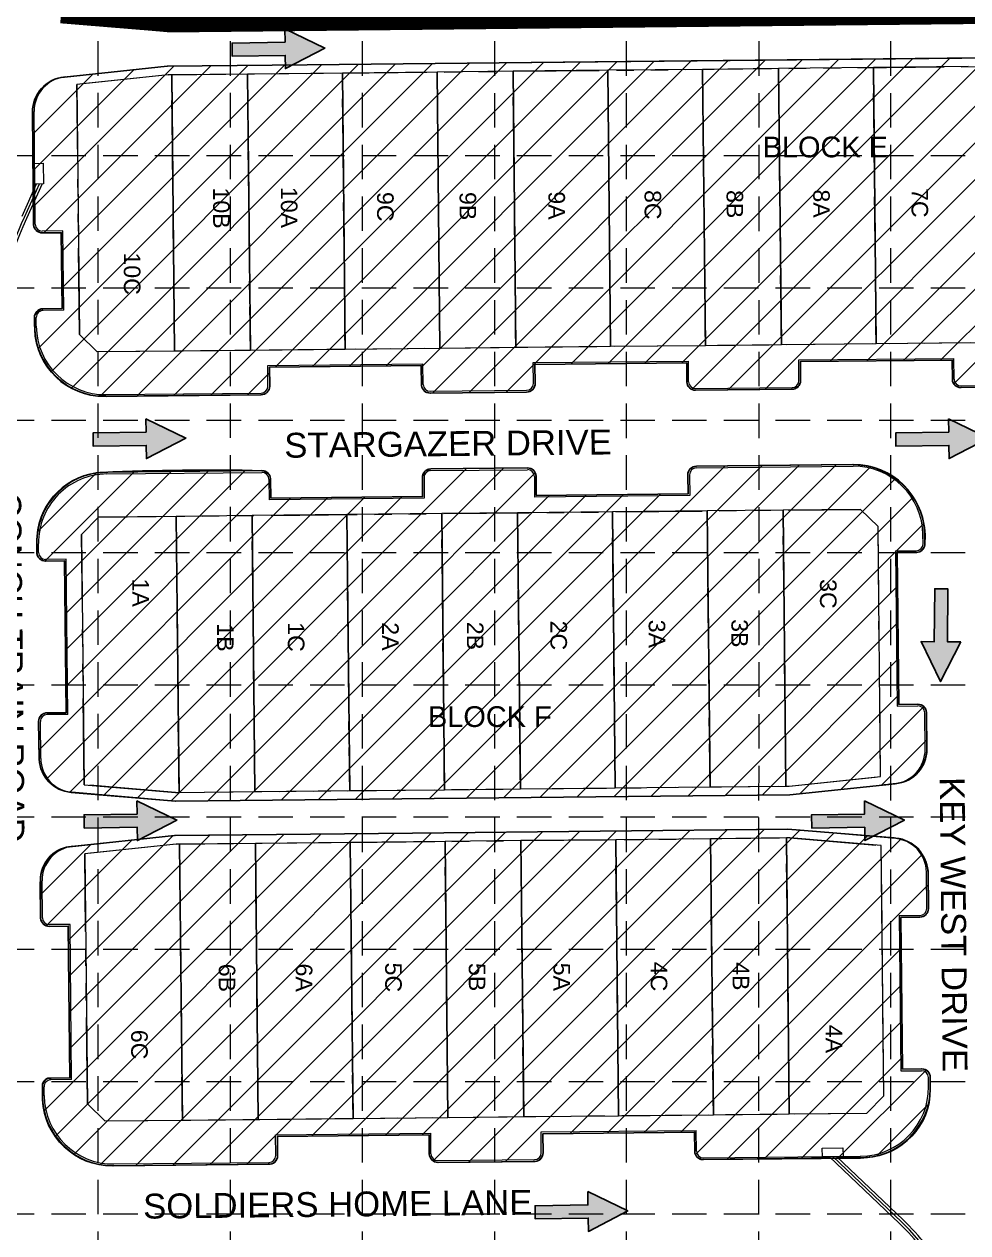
# Model space of a CAD drawing. Extents: x 2509062 to 2510599, y 7103311 to 7105769.
# Drawn here: x 2509349.3 to 2509622.9, y 7104534.4 to 7104884.7 of the extents above; entities that cross this region are included whole.
import ezdxf
from ezdxf.enums import TextEntityAlignment as Align

# ---------------------------------------------------------------- set-up
doc = ezdxf.new("R2010")
doc.units = 0
doc.header["$LTSCALE"] = 40
doc.header["$MEASUREMENT"] = 0
for name, pattern in [('DASHED', [0.75, 0.5, -0.25]), ('HIDDEN', [0.375, 0.25, -0.125]), ('HIDDEN2', [0.1875, 0.125, -0.0625]), ('PHANTOM2', [1.25, 0.625, -0.125, 0.125, -0.125, 0.125, -0.125])]:
    doc.linetypes.add(name, pattern=pattern)
for name, color, linetype in [('1 EROSION BLANKET', 84, 'Continuous'), ('1 SODDED LOT', 2, 'Continuous'), ('GRID', 254, 'DASHED'), ('STORM', 5, 'Continuous'), ('XHO461C_PT$0$V-PROP-CORN-N', 2, 'Continuous'), ('XHO461C_PV$0$C-ROAD-BACK-EX', 12, 'Continuous'), ('XHO461C_PV$0$C-ROAD-FACE-EX', 12, 'Continuous'), ('XHO461PT$0$C-ROAD-IDEN-N-P1', 1, 'Continuous'), ('XHO461PT$0$V-AREA-PLIN', 31, 'Continuous'), ('XHO461PT$0$V-PROP-SUBD-IDEN-BLOK-N-P1', 7, 'Continuous'), ('XHO461PT$0$V-PROP-SUBD-IDEN-N-P1', 7, 'Continuous'), ('XHO461PT$0$V-PROP-SUBD-N-P1', 14, 'HIDDEN2'), ('XHO461PT$0$V-RWAY-LINE-N-P1', 6, 'PHANTOM2')]:
    doc.layers.add(name, color=color, linetype=linetype)
doc.styles.get("Standard").update_dxf_attribs({"font": 'ARIAL.TTF'})

msp = doc.modelspace()

# ---------------------------------------------------------------- linework, layer by layer
for points in [[(2509424.87, 7104883.37), (2509424.93, 7104879.53), (2509409.57, 7104879.28), (2509409.63, 7104875.44), (2509424.99, 7104875.69), (2509425.05, 7104871.85), (2509436.48, 7104877.79), (2509424.87, 7104883.37)], [(2509384.56, 7104770.34), (2509384.62, 7104766.5), (2509369.26, 7104766.26), (2509369.32, 7104762.42), (2509384.68, 7104762.66), (2509384.74, 7104758.82), (2509396.16, 7104764.77), (2509384.56, 7104770.34)], [(2509617.34, 7104770.34), (2509617.41, 7104766.5), (2509602.05, 7104766.26), (2509602.11, 7104762.42), (2509617.47, 7104762.66), (2509617.53, 7104758.82), (2509628.95, 7104764.77), (2509617.34, 7104770.34)], [(2509620.9, 7104705.68), (2509617.06, 7104705.71), (2509617.19, 7104721.07), (2509613.35, 7104721.1), (2509613.22, 7104705.74), (2509609.38, 7104705.77), (2509615.05, 7104694.2), (2509620.9, 7104705.68)], [(2509381.94, 7104659.66), (2509382, 7104655.82), (2509366.64, 7104655.58), (2509366.7, 7104651.74), (2509382.06, 7104651.98), (2509382.12, 7104648.14), (2509393.55, 7104654.08), (2509381.94, 7104659.66)], [(2509592.93, 7104659.66), (2509592.99, 7104655.82), (2509577.63, 7104655.58), (2509577.7, 7104651.74), (2509593.05, 7104651.98), (2509593.11, 7104648.14), (2509604.54, 7104654.08), (2509592.93, 7104659.66)], [(2509512.72, 7104546.36), (2509512.78, 7104542.52), (2509497.42, 7104542.28), (2509497.48, 7104538.44), (2509512.84, 7104538.68), (2509512.9, 7104534.84), (2509524.33, 7104540.78), (2509512.72, 7104546.36)]]:
    msp.add_lwpolyline(points, close=True)
at = {"color": 254}
for points in [[(2509425.05, 7104871.85), (2509424.87, 7104883.37), (2509436.48, 7104877.79), (2509424.87, 7104883.37)], [(2509409.57, 7104879.28), (2509409.63, 7104875.44), (2509424.93, 7104879.53), (2509424.99, 7104875.69)], [(2509384.74, 7104758.82), (2509384.56, 7104770.34), (2509396.16, 7104764.77), (2509384.56, 7104770.34)], [(2509617.53, 7104758.82), (2509617.34, 7104770.34), (2509628.95, 7104764.77), (2509617.34, 7104770.34)], [(2509369.26, 7104766.26), (2509369.32, 7104762.42), (2509384.62, 7104766.5), (2509384.68, 7104762.66)], [(2509602.05, 7104766.26), (2509602.11, 7104762.42), (2509617.41, 7104766.5), (2509617.47, 7104762.66)], [(2509617.19, 7104721.07), (2509613.35, 7104721.1), (2509617.06, 7104705.71), (2509613.22, 7104705.74)], [(2509609.38, 7104705.77), (2509620.9, 7104705.68), (2509615.05, 7104694.2), (2509620.9, 7104705.68)], [(2509382.12, 7104648.14), (2509381.94, 7104659.66), (2509393.55, 7104654.08), (2509381.94, 7104659.66)], [(2509593.11, 7104648.14), (2509592.93, 7104659.66), (2509604.54, 7104654.08), (2509592.93, 7104659.66)], [(2509366.64, 7104655.58), (2509366.7, 7104651.74), (2509382, 7104655.82), (2509382.06, 7104651.98)], [(2509577.63, 7104655.58), (2509577.7, 7104651.74), (2509592.99, 7104655.82), (2509593.05, 7104651.98)], [(2509512.9, 7104534.84), (2509512.72, 7104546.36), (2509524.33, 7104540.78), (2509512.72, 7104546.36)], [(2509497.42, 7104542.28), (2509497.48, 7104538.44), (2509512.78, 7104542.52), (2509512.84, 7104538.68)]]:
    msp.add_solid(points, dxfattribs=at)
at = {"layer": '1 EROSION BLANKET', "linetype": 'Continuous', "const_width": 5}
msp.add_lwpolyline([(2509721.36, 7104888.42), (2509391.2, 7104884.92), (2509359.93, 7104887.49)], dxfattribs=at)
at = {"layer": '1 SODDED LOT', "linetype": 'Continuous'}
for p, q in [((2509467.65, 7104777.84), (2509564.15, 7104874.34)), ((2509478.37, 7104777.95), (2509574.87, 7104874.45)), ((2509489.08, 7104778.06), (2509585.58, 7104874.56)), ((2509507.88, 7104786.26), (2509596.3, 7104874.67)), ((2509518.6, 7104786.37), (2509607.02, 7104874.79)), ((2509529.31, 7104786.48), (2509617.73, 7104874.9)), ((2509540.03, 7104786.59), (2509628.45, 7104875.01)), ((2509542.9, 7104778.85), (2509639.17, 7104875.12)), ((2509553.39, 7104778.73), (2509649.88, 7104875.23)), ((2509564.1, 7104778.83), (2509660.6, 7104875.34)), ((2509582.9, 7104787.02), (2509671.32, 7104875.45)), ((2509593.61, 7104787.13), (2509682.04, 7104875.56)), ((2509604.33, 7104787.24), (2509692.75, 7104875.67)), ((2509615.04, 7104787.35), (2509703.47, 7104875.78)), ((2509618.84, 7104780.54), (2509714.18, 7104875.88)), ((2509351.84, 7104842.35), (2509381.04, 7104871.55)), ((2509351.95, 7104831.85), (2509392.69, 7104872.59)), ((2509353.31, 7104790.78), (2509435.55, 7104873.02)), ((2509354.97, 7104824.26), (2509403.41, 7104872.7)), ((2509357.1, 7104783.97), (2509446.26, 7104873.13)), ((2509360.07, 7104818.76), (2509414.12, 7104872.81)), ((2509360.18, 7104808.26), (2509424.83, 7104872.91)), ((2509362.98, 7104779.24), (2509456.98, 7104873.24)), ((2509371.26, 7104776.91), (2509467.7, 7104873.35)), ((2509381.93, 7104776.97), (2509478.41, 7104873.46)), ((2509392.64, 7104777.08), (2509489.13, 7104873.57)), ((2509403.36, 7104777.19), (2509499.85, 7104873.68)), ((2509422.15, 7104785.38), (2509510.57, 7104873.79)), ((2509432.87, 7104785.49), (2509521.28, 7104873.9)), ((2509443.58, 7104785.6), (2509532, 7104874.01)), ((2509454.3, 7104785.71), (2509542.72, 7104874.12)), ((2509464.42, 7104785.22), (2509553.43, 7104874.23)), ((2509351.74, 7104852.85), (2509369.18, 7104870.29)), ((2509353.85, 7104865.57), (2509355.57, 7104867.29)), ((2509352.34, 7104800.42), (2509354.09, 7104802.17)), ((2509414.07, 7104777.3), (2509420.43, 7104783.66)), ((2509355.3, 7104729.14), (2509381.34, 7104755.18)), ((2509361.04, 7104724.26), (2509392.19, 7104755.42)), ((2509361.15, 7104713.77), (2509402.88, 7104755.5)), ((2509361.25, 7104703.27), (2509413.4, 7104755.42)), ((2509382.12, 7104660.49), (2509477.57, 7104755.94)), ((2509391.91, 7104659.68), (2509488.29, 7104756.05)), ((2509456.09, 7104660.22), (2509552.59, 7104756.71)), ((2509464.79, 7104753.77), (2509466.81, 7104755.79)), ((2509466.81, 7104660.33), (2509563.3, 7104756.82)), ((2509477.52, 7104660.44), (2509574.02, 7104756.93)), ((2509488.24, 7104660.55), (2509584.73, 7104757.04)), ((2509498.96, 7104660.66), (2509594.75, 7104756.45)), ((2509353.16, 7104737.6), (2509370.24, 7104754.68)), ((2509361.36, 7104692.77), (2509420.75, 7104752.16)), ((2509402.51, 7104659.67), (2509497.51, 7104754.67)), ((2509509.67, 7104660.77), (2509601.96, 7104753.06)), ((2509413.23, 7104659.78), (2509501.64, 7104748.19)), ((2509423.94, 7104659.89), (2509512.35, 7104748.3)), ((2509434.66, 7104660), (2509523.07, 7104748.41)), ((2509445.37, 7104660.11), (2509533.78, 7104748.52)), ((2509353.58, 7104674.38), (2509426.62, 7104747.42)), ((2509355.75, 7104665.95), (2509437.34, 7104747.53)), ((2509362.54, 7104662.13), (2509448.05, 7104747.64)), ((2509372.33, 7104661.31), (2509458.77, 7104747.75)), ((2509520.39, 7104660.88), (2509607.13, 7104747.61)), ((2509531.11, 7104660.99), (2509610.16, 7104740.05)), ((2509541.82, 7104661.1), (2509602.58, 7104721.85)), ((2509552.54, 7104661.21), (2509602.68, 7104711.35)), ((2509563.26, 7104661.32), (2509602.79, 7104700.85)), ((2509574.25, 7104661.71), (2509602.9, 7104690.35)), ((2509586.09, 7104662.94), (2509610.14, 7104686.99)), ((2509597.93, 7104664.17), (2509611.02, 7104677.27)), ((2509358.26, 7104562.38), (2509445.98, 7104650.11)), ((2509363.65, 7104557.17), (2509456.7, 7104650.23)), ((2509371.26, 7104554.18), (2509467.42, 7104650.34)), ((2509381.65, 7104553.96), (2509478.14, 7104650.45)), ((2509392.37, 7104554.07), (2509488.85, 7104650.56)), ((2509403.08, 7104554.18), (2509499.57, 7104650.67)), ((2509413.79, 7104554.28), (2509510.29, 7104650.78)), ((2509432.59, 7104562.47), (2509521, 7104650.88)), ((2509443.31, 7104562.58), (2509531.72, 7104650.99)), ((2509454.02, 7104562.69), (2509542.44, 7104651.1)), ((2509464.74, 7104562.8), (2509553.15, 7104651.21)), ((2509467.85, 7104555.3), (2509563.87, 7104651.32)), ((2509478.09, 7104554.94), (2509574.25, 7104651.1)), ((2509488.81, 7104555.05), (2509584.06, 7104650.3)), ((2509354, 7104632.37), (2509368.61, 7104646.98)), ((2509355.03, 7104569.76), (2509435.27, 7104650)), ((2509355.68, 7104623.44), (2509380.47, 7104648.24)), ((2509362.11, 7104619.27), (2509392.34, 7104649.5)), ((2509362.22, 7104608.77), (2509403.11, 7104649.66)), ((2509362.33, 7104598.28), (2509413.83, 7104649.78)), ((2509362.44, 7104587.78), (2509424.55, 7104649.89)), ((2509507.6, 7104563.24), (2509593.86, 7104649.5)), ((2509518.32, 7104563.35), (2509603.5, 7104648.53)), ((2509529.04, 7104563.46), (2509609.67, 7104644.09)), ((2509539.75, 7104563.57), (2509611.45, 7104635.27)), ((2509543.92, 7104557.13), (2509603.65, 7104616.86)), ((2509553.14, 7104555.74), (2509603.76, 7104606.36)), ((2509563.87, 7104555.87), (2509603.87, 7104595.86)), ((2509574.61, 7104556), (2509603.97, 7104585.36)), ((2509585.34, 7104556.13), (2509610.84, 7104581.62)), ((2509596.47, 7104556.64), (2509611.59, 7104571.77))]:
    msp.add_line(p, q, dxfattribs=at)
msp.add_lwpolyline([(2509648.59, 7104779.7), (2509620.87, 7104779.43, -0.410889), (2509618.47, 7104781.75), (2509618.4, 7104787.39), (2509574.41, 7104786.94), (2509574.46, 7104781.52, -0.43067), (2509571.76, 7104778.91), (2509543.92, 7104778.63, -0.420174), (2509541.47, 7104781.09), (2509541.41, 7104786.6), (2509497.41, 7104786.15), (2509497.47, 7104780.66, -0.416954), (2509494.96, 7104778.12), (2509467.14, 7104777.84, -0.410167), (2509464.49, 7104780.03), (2509464.41, 7104785.81), (2509420.42, 7104785.36), (2509420.47, 7104779.85, -0.424361), (2509417.92, 7104777.34), (2509372.62, 7104776.88, -0.408213), (2509352.34, 7104796.35), (2509352.26, 7104799.75, -0.415821), (2509354.67, 7104802.25), (2509360.24, 7104802.31), (2509360.01, 7104824.31), (2509354.54, 7104824.25, -0.39138), (2509352, 7104826.55), (2509351.67, 7104859.17, -0.392817), (2509361.01, 7104869.43), (2509390.75, 7104872.57), (2509431.3, 7104872.98), (2509700.46, 7104875.75)], format="xyb", dxfattribs=at)
for points in [[(2509420.8, 7104747.36), (2509464.8, 7104747.81), (2509464.75, 7104753.29, -0.404873), (2509467.16, 7104755.83), (2509495.22, 7104756.13, -0.401769), (2509497.73, 7104753.77), (2509497.8, 7104748.15), (2509541.8, 7104748.6), (2509541.74, 7104754.1, -0.415825), (2509544.23, 7104756.63), (2509589.42, 7104757.09, -0.339754), (2509609.76, 7104741.79, -0.093859), (2509610.43, 7104733.8, -0.371928), (2509608.15, 7104731.66), (2509608.17, 7104731.65), (2509602.48, 7104731.59), (2509602.93, 7104687.59), (2509608.43, 7104687.64, -0.410161), (2509610.94, 7104685.22), (2509610.94, 7104685.22), (2509611.05, 7104674.57, -0.384469), (2509602.29, 7104664.66, -0.001075), (2509598.16, 7104664.2), (2509571.32, 7104661.4), (2509393.14, 7104659.57), (2509362.89, 7104662.09, -0.375757), (2509353.61, 7104671.69), (2509353.46, 7104682.65, -0.432789), (2509356.04, 7104685.13), (2509361.44, 7104685.19), (2509360.99, 7104729.18), (2509355.51, 7104729.13, -0.381772), (2509352.98, 7104731.35), (2509352.95, 7104733.55), (2509352.95, 7104734.85), (2509352.95, 7104735.24), (2509353.03, 7104736.3, -0.381958), (2509372.06, 7104754.84, -0.015985), (2509418.26, 7104755.33, -0.382608), (2509420.74, 7104753.01)], [(2509461.87, 7104650.28), (2509570.71, 7104651.39), (2509601.57, 7104648.87, -0.36105), (2509611.41, 7104639.24), (2509611.53, 7104628.44, -0.41826), (2509609.03, 7104625.92), (2509609.05, 7104625.92), (2509603.56, 7104625.87), (2509604.01, 7104581.87), (2509609.65, 7104581.93, -0.421065), (2509612.03, 7104579.54), (2509612.04, 7104576.08, -0.398999), (2509593.37, 7104556.22), (2509546.11, 7104555.66, -0.421843), (2509543.76, 7104558.01), (2509543.69, 7104563.61), (2509499.69, 7104563.16), (2509499.75, 7104557.63, -0.465253), (2509496.84, 7104555.13), (2509469.32, 7104554.85, -0.409769), (2509466.75, 7104557.33), (2509466.7, 7104562.82), (2509422.7, 7104562.37), (2509422.75, 7104556.77, -0.451868), (2509420.06, 7104554.35), (2509374.84, 7104553.89, -0.403919), (2509354.61, 7104573.04), (2509354.56, 7104577.09, -0.462104), (2509357.07, 7104579.27), (2509362.52, 7104579.32), (2509362.07, 7104623.32), (2509356.65, 7104623.26, -0.390007), (2509354.05, 7104625.6), (2509353.96, 7104636.52, -0.377664), (2509362.45, 7104646.33), (2509392.87, 7104649.56)]]:
    msp.add_lwpolyline(points, format="xyb", close=True, dxfattribs=at)
at = {"layer": 'GRID', "color": 252, "linetype": 'HIDDEN', "lineweight": 0}
for p, q in [((2509370.86, 7103504.81), (2509370.65, 7105726.86)), ((2509409.33, 7103504.81), (2509408.94, 7105726.9)), ((2509447.37, 7103504.8), (2509447.37, 7105726.87)), ((2509485.81, 7103504.79), (2509485.77, 7105726.86)), ((2509523.91, 7103504.79), (2509523.99, 7105726.86)), ((2509562.26, 7103504.78), (2509562.49, 7105726.81)), ((2509600.58, 7103504.78), (2509600.58, 7105728.4)), ((2509102.19, 7104846.64), (2510559.01, 7104846.64)), ((2509102.19, 7104808.31), (2510559.01, 7104808.31)), ((2509102.19, 7104769.97), (2510559.01, 7104769.97)), ((2509102.19, 7104731.63), (2510559.01, 7104731.63)), ((2509102.19, 7104693.29), (2510559.01, 7104693.29)), ((2509102.19, 7104654.96), (2510559.01, 7104654.96)), ((2509102.19, 7104616.62), (2510559.01, 7104616.62)), ((2509102.19, 7104578.28), (2510559.01, 7104578.28)), ((2509102.19, 7104539.95), (2510559.01, 7104539.95))]:
    msp.add_line(p, q, dxfattribs=at)
at = {"layer": 'STORM', "lineweight": 0}
for p, q in [((2509390.9, 7104872.56), (2509723.12, 7104875.96)), ((2509352.31, 7104844.4), (2509354.81, 7104844.42)), ((2509352.31, 7104844.4), (2509354.81, 7104844.42)), ((2509352.37, 7104838.4), (2509352.31, 7104844.4)), ((2509352.37, 7104838.4), (2509352.31, 7104844.4)), ((2509354.81, 7104844.42), (2509354.87, 7104838.42)), ((2509354.81, 7104844.42), (2509354.87, 7104838.42)), ((2509352.79, 7104838.4), (2509348.58, 7104829.02)), ((2509352.79, 7104838.4), (2509348.58, 7104829.02)), ((2509353.62, 7104838.41), (2509349.26, 7104828.71)), ((2509353.62, 7104838.41), (2509349.26, 7104828.71)), ((2509354.44, 7104838.42), (2509349.95, 7104828.4)), ((2509354.44, 7104838.42), (2509349.95, 7104828.4)), ((2509354.87, 7104838.42), (2509352.37, 7104838.4)), ((2509354.87, 7104838.42), (2509352.37, 7104838.4)), ((2509580.74, 7104558.99), (2509586.74, 7104559.05)), ((2509580.74, 7104558.99), (2509586.74, 7104559.05)), ((2509580.77, 7104556.49), (2509580.74, 7104558.99)), ((2509580.77, 7104556.49), (2509580.74, 7104558.99)), ((2509586.74, 7104559.05), (2509586.77, 7104556.55)), ((2509586.74, 7104559.05), (2509586.77, 7104556.55)), ((2509586.77, 7104556.55), (2509580.77, 7104556.49)), ((2509586.77, 7104556.55), (2509580.77, 7104556.49)), ((2509582.69, 7104556.51), (2509603.16, 7104537.1)), ((2509582.69, 7104556.51), (2509603.16, 7104537.1)), ((2509583.77, 7104556.52), (2509603.67, 7104537.64)), ((2509583.77, 7104556.52), (2509603.67, 7104537.64)), ((2509584.84, 7104556.53), (2509604.19, 7104538.19)), ((2509584.84, 7104556.53), (2509604.19, 7104538.19))]:
    msp.add_line(p, q, dxfattribs=at)
for centre, radius, start, end in [((2509486.1, 7104767.27), 150, 155.8208, 180.5865), ((2509486.1, 7104767.27), 150, 155.8208, 180.5865), ((2509486.1, 7104767.27), 149.25, 155.8208, 171.6246), ((2509486.1, 7104767.27), 149.25, 155.8208, 171.6246), ((2509558.94, 7104490.48), 65.75, 37.7581, 46.5153), ((2509558.94, 7104490.48), 65.75, 37.7581, 46.5153), ((2509558.94, 7104490.48), 64.25, 37.7581, 46.5153), ((2509558.94, 7104490.48), 64.25, 37.7581, 46.5153), ((2509558.94, 7104490.48), 65, 0.5865, 46.5153), ((2509558.94, 7104490.48), 65, 0.5865, 46.5153)]:
    msp.add_arc(centre, radius, start, end, dxfattribs=at)
at = {"layer": 'XHO461C_PT$0$V-PROP-CORN-N', "color": 7, "lineweight": 0}
msp.add_circle((2509390.89, 7104885.06), 2, dxfattribs=at)
at = {"layer": 'XHO461C_PV$0$C-ROAD-BACK-EX', "color": 7, "lineweight": 0}
for p, q in [((2509352.49, 7104826.73), (2509352.15, 7104859.4)), ((2509360.51, 7104824.81), (2509354.51, 7104824.75)), ((2509360.74, 7104801.82), (2509360.51, 7104824.81)), ((2509360.74, 7104801.82), (2509354.74, 7104801.75)), ((2509352.79, 7104797.17), (2509352.76, 7104799.73)), ((2509496.91, 7104786.64), (2509541.9, 7104787.1)), ((2509541.97, 7104781.1), (2509541.9, 7104787.1)), ((2509573.9, 7104787.43), (2509618.9, 7104787.89)), ((2509573.96, 7104781.43), (2509573.9, 7104787.43)), ((2509618.96, 7104781.89), (2509618.9, 7104787.89)), ((2509419.91, 7104785.86), (2509464.91, 7104786.32)), ((2509419.97, 7104779.86), (2509419.91, 7104785.86)), ((2509464.97, 7104780.32), (2509464.91, 7104786.32)), ((2509496.97, 7104780.64), (2509496.91, 7104786.64)), ((2509620.98, 7104779.91), (2509648.98, 7104780.2)), ((2509372.99, 7104777.37), (2509417.99, 7104777.84)), ((2509466.99, 7104778.34), (2509494.99, 7104778.62)), ((2509543.99, 7104779.13), (2509571.98, 7104779.41)), ((2509467.23, 7104755.34), (2509495.22, 7104755.62)), ((2509544.22, 7104756.13), (2509589.72, 7104756.59)), ((2509373.23, 7104754.38), (2509418.23, 7104754.84)), ((2509420.25, 7104752.86), (2509420.31, 7104746.86)), ((2509465.25, 7104753.32), (2509465.31, 7104747.32)), ((2509497.24, 7104753.65), (2509497.31, 7104747.65)), ((2509542.24, 7104754.11), (2509542.3, 7104748.11)), ((2509465.31, 7104747.32), (2509420.31, 7104746.86)), ((2509542.3, 7104748.11), (2509497.31, 7104747.65)), ((2509353.46, 7104731.61), (2509353.44, 7104734.17)), ((2509609.95, 7104734.16), (2509609.92, 7104736.8)), ((2509601.97, 7104732.08), (2509607.97, 7104732.14)), ((2509601.97, 7104732.08), (2509602.43, 7104687.08)), ((2509361.48, 7104729.69), (2509355.48, 7104729.63)), ((2509361.94, 7104684.69), (2509361.48, 7104729.69)), ((2509602.43, 7104687.08), (2509608.43, 7104687.14)), ((2509610.56, 7104674.62), (2509610.45, 7104685.17)), ((2509354.07, 7104671.94), (2509353.96, 7104682.61)), ((2509361.94, 7104684.69), (2509355.94, 7104684.63)), ((2509354.55, 7104625.74), (2509354.44, 7104636.41)), ((2509611.03, 7104628.44), (2509610.92, 7104638.98)), ((2509603.05, 7104626.36), (2509609.05, 7104626.42)), ((2509603.05, 7104626.36), (2509603.51, 7104581.36)), ((2509362.57, 7104623.82), (2509356.57, 7104623.76)), ((2509363.03, 7104578.83), (2509362.57, 7104623.82)), ((2509603.51, 7104581.36), (2509609.51, 7104581.42)), ((2509355.07, 7104574.18), (2509355.05, 7104576.75)), ((2509363.03, 7104578.83), (2509357.03, 7104578.77)), ((2509611.56, 7104576.81), (2509611.53, 7104579.44)), ((2509422.19, 7104562.87), (2509467.19, 7104563.33)), ((2509422.25, 7104556.87), (2509422.19, 7104562.87)), ((2509467.25, 7104557.33), (2509467.19, 7104563.33)), ((2509499.19, 7104563.66), (2509544.19, 7104564.12)), ((2509499.25, 7104557.66), (2509499.19, 7104563.66)), ((2509544.25, 7104558.12), (2509544.19, 7104564.12)), ((2509469.27, 7104555.35), (2509497.27, 7104555.64)), ((2509546.27, 7104556.14), (2509591.77, 7104556.6)), ((2509375.28, 7104554.39), (2509420.28, 7104554.85))]:
    msp.add_line(p, q, dxfattribs=at)
for centre, radius, start, end in [((2509362.15, 7104859.5), 10, 95.9758, 180.5865), ((2509354.49, 7104826.75), 2, 180.5865, 270.5865), ((2509354.76, 7104799.75), 2, 90.5865, 180.5865), ((2509372.79, 7104797.37), 20, 180.5865, 270.5865), ((2509417.97, 7104779.84), 2, 270.5865, 0.5865), ((2509466.97, 7104780.34), 2, 180.5865, 270.5865), ((2509494.97, 7104780.62), 2, 270.5865, 0.5865), ((2509543.97, 7104781.13), 2, 180.5865, 270.5865), ((2509571.96, 7104781.41), 2, 270.5865, 0.5865), ((2509620.96, 7104781.91), 2, 180.5865, 270.5865), ((2509467.25, 7104753.34), 2, 90.5865, 180.5865), ((2509495.24, 7104753.63), 2, 0.5865, 90.5865), ((2509544.24, 7104754.13), 2, 90.5865, 180.5865), ((2509589.92, 7104736.59), 20, 0.5865, 90.5865), ((2509373.43, 7104734.38), 20, 90.5865, 180.5865), ((2509418.25, 7104752.84), 2, 0.5865, 90.5865), ((2509607.95, 7104734.14), 2, 270.5865, 0.5865), ((2509355.46, 7104731.63), 2, 180.5865, 270.5865), ((2509608.45, 7104685.14), 2, 0.5865, 90.5865), ((2509355.96, 7104682.63), 2, 90.5865, 180.5865), ((2509600.56, 7104674.52), 10, 275.9758, 0.5865), ((2509364.07, 7104672.05), 10, 180.5865, 265.1972), ((2509600.92, 7104638.88), 10, 0.5865, 85.1972), ((2509364.44, 7104636.51), 10, 95.9758, 180.5865), ((2509356.55, 7104625.76), 2, 180.5865, 270.5865), ((2509609.03, 7104628.42), 2, 270.5865, 0.5865), ((2509609.53, 7104579.42), 2, 0.5865, 90.5865), ((2509357.05, 7104576.77), 2, 90.5865, 180.5865), ((2509591.56, 7104576.6), 20, 270.5865, 0.5865), ((2509375.07, 7104574.39), 20, 180.5865, 270.5865), ((2509420.25, 7104556.85), 2, 270.5865, 0.5865), ((2509469.25, 7104557.35), 2, 180.5865, 270.5865), ((2509497.25, 7104557.64), 2, 270.5865, 0.5865), ((2509546.25, 7104558.14), 2, 180.5865, 270.5865)]:
    msp.add_arc(centre, radius, start, end, dxfattribs=at)
at = {"layer": 'XHO461C_PV$0$C-ROAD-FACE-EX', "color": 7, "lineweight": 0}
for p, q in [((2509390.8, 7104882.56), (2509360.68, 7104885.09)), ((2509390.8, 7104882.56), (2509723.02, 7104885.96)), ((2509390.9, 7104872.56), (2509723.12, 7104875.96)), ((2509390.9, 7104872.56), (2509360.84, 7104869.42)), ((2509351.99, 7104826.73), (2509351.66, 7104859.12)), ((2509360.01, 7104824.31), (2509354.51, 7104824.25)), ((2509360.24, 7104802.31), (2509360.01, 7104824.31)), ((2509360.24, 7104802.31), (2509354.74, 7104802.25)), ((2509352.29, 7104797.16), (2509352.26, 7104799.73)), ((2509574.41, 7104786.94), (2509618.4, 7104787.39)), ((2509574.46, 7104781.44), (2509574.41, 7104786.94)), ((2509618.46, 7104781.89), (2509618.4, 7104787.39)), ((2509420.42, 7104785.36), (2509464.41, 7104785.81)), ((2509420.47, 7104779.86), (2509420.42, 7104785.36)), ((2509464.47, 7104780.31), (2509464.41, 7104785.81)), ((2509497.41, 7104786.15), (2509541.41, 7104786.6)), ((2509497.47, 7104780.65), (2509497.41, 7104786.15)), ((2509541.47, 7104781.1), (2509541.41, 7104786.6)), ((2509620.99, 7104779.41), (2509648.99, 7104779.7)), ((2509373, 7104776.87), (2509418, 7104777.34)), ((2509466.99, 7104777.84), (2509494.99, 7104778.12)), ((2509543.99, 7104778.63), (2509571.99, 7104778.91)), ((2509373.22, 7104754.88), (2509418.22, 7104755.34)), ((2509467.22, 7104755.84), (2509495.22, 7104756.12)), ((2509544.22, 7104756.63), (2509589.71, 7104757.09)), ((2509420.75, 7104752.86), (2509420.8, 7104747.36)), ((2509464.75, 7104753.31), (2509464.8, 7104747.81)), ((2509497.74, 7104753.65), (2509497.8, 7104748.15)), ((2509541.74, 7104754.1), (2509541.8, 7104748.6)), ((2509541.8, 7104748.6), (2509497.8, 7104748.15)), ((2509464.8, 7104747.81), (2509420.8, 7104747.36)), ((2509352.96, 7104731.6), (2509352.94, 7104734.17)), ((2509610.45, 7104734.17), (2509610.42, 7104736.8)), ((2509602.48, 7104731.59), (2509607.98, 7104731.64)), ((2509602.48, 7104731.59), (2509602.93, 7104687.59)), ((2509360.99, 7104729.18), (2509355.49, 7104729.13)), ((2509361.44, 7104685.19), (2509360.99, 7104729.18)), ((2509361.44, 7104685.19), (2509355.94, 7104685.13)), ((2509602.93, 7104687.59), (2509608.43, 7104687.64)), ((2509611.06, 7104674.9), (2509610.95, 7104685.17)), ((2509353.57, 7104672.21), (2509353.46, 7104682.61)), ((2509571.31, 7104661.4), (2509601.87, 7104664.6)), ((2509393.08, 7104659.57), (2509362.96, 7104662.11)), ((2509393.08, 7104659.57), (2509571.31, 7104661.4)), ((2509393.19, 7104649.57), (2509571.35, 7104651.4)), ((2509571.35, 7104651.4), (2509602.04, 7104648.82)), ((2509393.19, 7104649.57), (2509363.12, 7104646.43)), ((2509354.05, 7104625.74), (2509353.94, 7104636.13)), ((2509611.53, 7104628.44), (2509611.43, 7104638.71)), ((2509603.56, 7104625.86), (2509609.06, 7104625.92)), ((2509603.56, 7104625.86), (2509604.01, 7104581.87)), ((2509362.07, 7104623.32), (2509356.57, 7104623.26)), ((2509362.52, 7104579.32), (2509362.07, 7104623.32)), ((2509604.01, 7104581.87), (2509609.51, 7104581.92)), ((2509354.57, 7104574.18), (2509354.55, 7104576.74)), ((2509362.52, 7104579.32), (2509357.02, 7104579.27)), ((2509612.06, 7104576.81), (2509612.03, 7104579.45)), ((2509422.7, 7104562.37), (2509466.7, 7104562.82)), ((2509466.75, 7104557.32), (2509466.7, 7104562.82)), ((2509499.69, 7104563.16), (2509543.69, 7104563.61)), ((2509499.75, 7104557.66), (2509499.69, 7104563.16)), ((2509543.75, 7104558.11), (2509543.69, 7104563.61)), ((2509422.75, 7104556.87), (2509422.7, 7104562.37)), ((2509546.27, 7104555.64), (2509591.77, 7104556.1)), ((2509375.28, 7104553.89), (2509420.28, 7104554.35)), ((2509469.28, 7104554.85), (2509497.28, 7104555.14))]:
    msp.add_line(p, q, dxfattribs=at)
for centre, radius, start, end in [((2509361.91, 7104859.22), 10.25, 95.9758, 180.5865), ((2509354.49, 7104826.75), 2.5, 180.5865, 270.5865), ((2509354.76, 7104799.75), 2.5, 90.5865, 180.5865), ((2509372.79, 7104797.37), 20.5, 180.5865, 270.5865), ((2509417.97, 7104779.84), 2.5, 270.5865, 0.5865), ((2509466.97, 7104780.34), 2.5, 180.5865, 270.5865), ((2509494.97, 7104780.62), 2.5, 270.5865, 0.5865), ((2509543.97, 7104781.13), 2.5, 180.5865, 270.5865), ((2509571.96, 7104781.41), 2.5, 270.5865, 0.5865), ((2509620.96, 7104781.91), 2.5, 180.5865, 270.5865), ((2509418.25, 7104752.84), 2.5, 0.5865, 90.5865), ((2509467.25, 7104753.34), 2.5, 90.5865, 180.5865), ((2509495.24, 7104753.63), 2.5, 0.5865, 90.5865), ((2509544.24, 7104754.13), 2.5, 90.5865, 180.5865), ((2509589.92, 7104736.59), 20.5, 0.5865, 90.5865), ((2509373.43, 7104734.38), 20.5, 90.5865, 180.5865), ((2509607.95, 7104734.14), 2.5, 270.5865, 0.5865), ((2509355.46, 7104731.63), 2.5, 180.5865, 270.5865), ((2509355.96, 7104682.63), 2.5, 90.5865, 180.5865), ((2509608.45, 7104685.14), 2.5, 0.5865, 90.5865), ((2509600.81, 7104674.79), 10.25, 275.9758, 0.5865), ((2509363.82, 7104672.32), 10.25, 180.5865, 265.1972), ((2509601.18, 7104638.61), 10.25, 0.5865, 85.1972), ((2509364.19, 7104636.23), 10.25, 95.9758, 180.5865), ((2509356.55, 7104625.76), 2.5, 180.5865, 270.5865), ((2509609.03, 7104628.42), 2.5, 270.5865, 0.5865), ((2509609.53, 7104579.42), 2.5, 0.5865, 90.5865), ((2509357.05, 7104576.77), 2.5, 90.5865, 180.5865), ((2509591.56, 7104576.6), 20.5, 270.5865, 0.5865), ((2509375.07, 7104574.39), 20.5, 180.5865, 270.5865), ((2509420.25, 7104556.85), 2.5, 270.5865, 0.5865), ((2509469.25, 7104557.35), 2.5, 180.5865, 270.5865), ((2509497.25, 7104557.64), 2.5, 270.5865, 0.5865), ((2509546.25, 7104558.14), 2.5, 180.5865, 270.5865)]:
    msp.add_arc(centre, radius, start, end, dxfattribs=at)
at = {"layer": 'XHO461PT$0$V-AREA-PLIN', "color": 7, "lineweight": 0}
for p, q in [((2509469.04, 7104870.86), (2509441.54, 7104870.58)), ((2509491.04, 7104871.09), (2509469.04, 7104870.86)), ((2509469.86, 7104790.86), (2509469.04, 7104870.86)), ((2509469.04, 7104870.86), (2509469.86, 7104790.86)), ((2509518.54, 7104871.37), (2509491.04, 7104871.09)), ((2509491.86, 7104791.09), (2509491.04, 7104871.09)), ((2509491.04, 7104871.09), (2509491.86, 7104791.09)), ((2509546.04, 7104871.65), (2509518.54, 7104871.37)), ((2509519.36, 7104791.37), (2509518.54, 7104871.37)), ((2509518.54, 7104871.37), (2509519.36, 7104791.37)), ((2509568.04, 7104871.87), (2509546.04, 7104871.65)), ((2509546.86, 7104791.65), (2509546.04, 7104871.65)), ((2509546.04, 7104871.65), (2509546.86, 7104791.65)), ((2509595.54, 7104872.15), (2509568.04, 7104871.87)), ((2509568.86, 7104791.88), (2509568.04, 7104871.87)), ((2509568.04, 7104871.87), (2509568.86, 7104791.88)), ((2509623.03, 7104872.44), (2509595.54, 7104872.15)), ((2509596.35, 7104792.16), (2509595.54, 7104872.15)), ((2509595.54, 7104872.15), (2509596.35, 7104792.16)), ((2509391.05, 7104870.06), (2509364.57, 7104867.29)), ((2509364.57, 7104867.29), (2509365.32, 7104794.79)), ((2509392.05, 7104870.07), (2509391.05, 7104870.06)), ((2509414.05, 7104870.3), (2509392.05, 7104870.07)), ((2509392.87, 7104790.08), (2509392.05, 7104870.07)), ((2509392.05, 7104870.07), (2509392.87, 7104790.08)), ((2509441.54, 7104870.58), (2509414.05, 7104870.3)), ((2509414.86, 7104790.3), (2509414.05, 7104870.3)), ((2509414.05, 7104870.3), (2509414.86, 7104790.3)), ((2509442.36, 7104790.58), (2509441.54, 7104870.58)), ((2509441.54, 7104870.58), (2509442.36, 7104790.58)), ((2509365.32, 7104794.79), (2509370.37, 7104789.85)), ((2509392.87, 7104790.08), (2509414.86, 7104790.3)), ((2509414.86, 7104790.3), (2509442.36, 7104790.58)), ((2509442.36, 7104790.58), (2509469.86, 7104790.86)), ((2509469.86, 7104790.86), (2509491.86, 7104791.09)), ((2509491.86, 7104791.09), (2509519.36, 7104791.37)), ((2509519.36, 7104791.37), (2509546.86, 7104791.65)), ((2509546.86, 7104791.65), (2509568.86, 7104791.88)), ((2509568.86, 7104791.88), (2509596.35, 7104792.16)), ((2509596.35, 7104792.16), (2509623.85, 7104792.44)), ((2509370.37, 7104789.85), (2509392.87, 7104790.08)), ((2509370.86, 7104741.85), (2509365.91, 7104736.8)), ((2509393.36, 7104742.08), (2509370.86, 7104741.85)), ((2509415.36, 7104742.3), (2509393.36, 7104742.08)), ((2509393.36, 7104742.08), (2509394.18, 7104662.08)), ((2509394.18, 7104662.08), (2509393.36, 7104742.08)), ((2509442.85, 7104742.59), (2509415.36, 7104742.3)), ((2509416.17, 7104662.31), (2509415.36, 7104742.3)), ((2509415.36, 7104742.3), (2509416.17, 7104662.31)), ((2509470.35, 7104742.87), (2509442.85, 7104742.59)), ((2509443.67, 7104662.59), (2509442.85, 7104742.59)), ((2509442.85, 7104742.59), (2509443.67, 7104662.59)), ((2509492.35, 7104743.09), (2509470.35, 7104742.87)), ((2509471.17, 7104662.87), (2509470.35, 7104742.87)), ((2509470.35, 7104742.87), (2509471.17, 7104662.87)), ((2509519.85, 7104743.37), (2509492.35, 7104743.09)), ((2509493.17, 7104663.1), (2509492.35, 7104743.09)), ((2509492.35, 7104743.09), (2509493.17, 7104663.1)), ((2509547.35, 7104743.65), (2509519.85, 7104743.37)), ((2509520.67, 7104663.38), (2509519.85, 7104743.37)), ((2509519.85, 7104743.37), (2509520.67, 7104663.38)), ((2509569.35, 7104743.88), (2509547.35, 7104743.65)), ((2509548.17, 7104663.66), (2509547.35, 7104743.65)), ((2509547.35, 7104743.65), (2509548.17, 7104663.66)), ((2509591.85, 7104744.11), (2509569.35, 7104743.88)), ((2509570.17, 7104663.88), (2509569.35, 7104743.88)), ((2509569.35, 7104743.88), (2509570.17, 7104663.88)), ((2509596.9, 7104739.16), (2509591.85, 7104744.11)), ((2509597.64, 7104666.67), (2509596.9, 7104739.16)), ((2509365.91, 7104736.8), (2509366.65, 7104664.3)), ((2509366.65, 7104664.3), (2509393.18, 7104662.07)), ((2509571.17, 7104663.89), (2509597.64, 7104666.67)), ((2509393.18, 7104662.07), (2509394.18, 7104662.08)), ((2509394.18, 7104662.08), (2509416.17, 7104662.31)), ((2509416.17, 7104662.31), (2509443.67, 7104662.59)), ((2509443.67, 7104662.59), (2509471.17, 7104662.87)), ((2509471.17, 7104662.87), (2509493.17, 7104663.1)), ((2509493.17, 7104663.1), (2509520.67, 7104663.38)), ((2509520.67, 7104663.38), (2509548.17, 7104663.66)), ((2509548.17, 7104663.66), (2509570.17, 7104663.88)), ((2509570.17, 7104663.88), (2509571.17, 7104663.89)), ((2509393.33, 7104647.07), (2509366.86, 7104644.3)), ((2509394.33, 7104647.08), (2509393.33, 7104647.07)), ((2509416.33, 7104647.31), (2509394.33, 7104647.08)), ((2509394.33, 7104647.08), (2509395.15, 7104567.09)), ((2509395.15, 7104567.09), (2509394.33, 7104647.08)), ((2509443.83, 7104647.59), (2509416.33, 7104647.31)), ((2509416.33, 7104647.31), (2509417.15, 7104567.31)), ((2509417.15, 7104567.31), (2509416.33, 7104647.31)), ((2509471.33, 7104647.87), (2509443.83, 7104647.59)), ((2509443.83, 7104647.59), (2509444.65, 7104567.59)), ((2509444.65, 7104567.59), (2509443.83, 7104647.59)), ((2509493.32, 7104648.1), (2509471.33, 7104647.87)), ((2509471.33, 7104647.87), (2509472.14, 7104567.88)), ((2509472.14, 7104567.88), (2509471.33, 7104647.87)), ((2509520.82, 7104648.38), (2509493.32, 7104648.1)), ((2509493.32, 7104648.1), (2509494.14, 7104568.1)), ((2509494.14, 7104568.1), (2509493.32, 7104648.1)), ((2509548.32, 7104648.66), (2509520.82, 7104648.38)), ((2509520.82, 7104648.38), (2509521.64, 7104568.38)), ((2509521.64, 7104568.38), (2509520.82, 7104648.38)), ((2509570.32, 7104648.89), (2509548.32, 7104648.66)), ((2509548.32, 7104648.66), (2509549.14, 7104568.66)), ((2509549.14, 7104568.66), (2509548.32, 7104648.66)), ((2509571.32, 7104648.9), (2509570.32, 7104648.89)), ((2509570.32, 7104648.89), (2509571.14, 7104568.89)), ((2509571.14, 7104568.89), (2509570.32, 7104648.89)), ((2509597.84, 7104646.67), (2509571.32, 7104648.9)), ((2509598.59, 7104574.17), (2509597.84, 7104646.67)), ((2509366.86, 7104644.3), (2509367.6, 7104571.81)), ((2509593.64, 7104569.12), (2509598.59, 7104574.17)), ((2509367.6, 7104571.81), (2509372.65, 7104566.86)), ((2509372.65, 7104566.86), (2509395.15, 7104567.09)), ((2509395.15, 7104567.09), (2509417.15, 7104567.31)), ((2509417.15, 7104567.31), (2509444.65, 7104567.59)), ((2509444.65, 7104567.59), (2509472.14, 7104567.88)), ((2509472.14, 7104567.88), (2509494.14, 7104568.1)), ((2509494.14, 7104568.1), (2509521.64, 7104568.38)), ((2509521.64, 7104568.38), (2509549.14, 7104568.66)), ((2509549.14, 7104568.66), (2509571.14, 7104568.89)), ((2509571.14, 7104568.89), (2509593.64, 7104569.12))]:
    msp.add_line(p, q, dxfattribs=at)
at = {"layer": 'XHO461PT$0$V-PROP-SUBD-N-P1', "color": 7, "lineweight": 0}
for p, q in [((2509469.86, 7104790.86), (2509469.04, 7104870.86)), ((2509491.86, 7104791.09), (2509491.04, 7104871.09)), ((2509519.36, 7104791.37), (2509518.54, 7104871.37)), ((2509546.86, 7104791.65), (2509546.04, 7104871.65)), ((2509568.86, 7104791.88), (2509568.04, 7104871.87)), ((2509596.35, 7104792.16), (2509595.54, 7104872.15)), ((2509392.87, 7104790.08), (2509392.05, 7104870.07)), ((2509414.86, 7104790.3), (2509414.05, 7104870.3)), ((2509442.36, 7104790.58), (2509441.54, 7104870.58)), ((2509394.18, 7104662.08), (2509393.36, 7104742.08)), ((2509416.17, 7104662.31), (2509415.36, 7104742.3)), ((2509443.67, 7104662.59), (2509442.85, 7104742.59)), ((2509471.17, 7104662.87), (2509470.35, 7104742.87)), ((2509493.17, 7104663.1), (2509492.35, 7104743.09)), ((2509520.67, 7104663.38), (2509519.85, 7104743.37)), ((2509548.17, 7104663.66), (2509547.35, 7104743.65)), ((2509570.17, 7104663.88), (2509569.35, 7104743.88)), ((2509395.15, 7104567.09), (2509394.33, 7104647.08)), ((2509417.15, 7104567.31), (2509416.33, 7104647.31)), ((2509444.65, 7104567.59), (2509443.83, 7104647.59)), ((2509472.14, 7104567.88), (2509471.33, 7104647.87)), ((2509494.14, 7104568.1), (2509493.32, 7104648.1)), ((2509521.64, 7104568.38), (2509520.82, 7104648.38)), ((2509549.14, 7104568.66), (2509548.32, 7104648.66)), ((2509571.14, 7104568.89), (2509570.32, 7104648.89))]:
    msp.add_line(p, q, dxfattribs=at)
at = {"layer": 'XHO461PT$0$V-RWAY-LINE-N-P1', "color": 7, "lineweight": 0}
for p, q in [((2509391.05, 7104870.06), (2509723.03, 7104873.46)), ((2509391.05, 7104870.06), (2509364.57, 7104867.29)), ((2509365.32, 7104794.79), (2509364.57, 7104867.29)), ((2509365.32, 7104794.79), (2509370.37, 7104789.85)), ((2509370.37, 7104789.85), (2509745.35, 7104793.68)), ((2509365.91, 7104736.8), (2509370.86, 7104741.85)), ((2509370.86, 7104741.85), (2509591.85, 7104744.11)), ((2509591.85, 7104744.11), (2509596.9, 7104739.16)), ((2509597.64, 7104666.67), (2509596.9, 7104739.16)), ((2509366.65, 7104664.3), (2509365.91, 7104736.8)), ((2509393.18, 7104662.07), (2509366.65, 7104664.3)), ((2509571.17, 7104663.89), (2509597.64, 7104666.67)), ((2509393.18, 7104662.07), (2509571.17, 7104663.89)), ((2509393.33, 7104647.07), (2509366.86, 7104644.3)), ((2509393.33, 7104647.07), (2509571.32, 7104648.9)), ((2509571.32, 7104648.9), (2509597.84, 7104646.67)), ((2509598.59, 7104574.17), (2509597.84, 7104646.67)), ((2509367.6, 7104571.81), (2509366.86, 7104644.3)), ((2509598.59, 7104574.17), (2509593.64, 7104569.12)), ((2509372.65, 7104566.86), (2509367.6, 7104571.81)), ((2509372.65, 7104566.86), (2509593.64, 7104569.12))]:
    msp.add_line(p, q, dxfattribs=at)

# ---------------------------------------------------------------- texts
at = {"layer": 'XHO461PT$0$C-ROAD-IDEN-N-P1', "color": 7, "lineweight": 0}
for s, rotation, p in [('STARGAZER DRIVE', 0.5867, (2509424.74, 7104759.07)), ('CONCH TRAIN ROAD', 270.5867, (2509341.17, 7104749.12)), ('KEY WEST DRIVE', 270.5867, (2509614.79, 7104666.5)), ('SOLDIERS HOME LANE', 0.5867, (2509383.8, 7104538.54))]:
    msp.add_text(s, height=7.2, rotation=rotation, dxfattribs=at).set_placement(p)
at = {"layer": 'XHO461PT$0$V-PROP-SUBD-IDEN-BLOK-N-P1', "lineweight": 0}
for s, p in [('BLOCK E', (2509563.45, 7104846.15)), ('BLOCK F', (2509466.39, 7104681.05))]:
    msp.add_text(s, height=6, dxfattribs=at).set_placement(p)
at = {"layer": 'XHO461PT$0$V-PROP-SUBD-IDEN-N-P1', "lineweight": 0}
for s, p in [('10B', (2509406.46, 7104831.44)), ('10A', (2509426.12, 7104831.61)), ('9C', (2509454.02, 7104831.82)), ('9B', (2509477.95, 7104832)), ('9A', (2509503.72, 7104832.19)), ('8C', (2509531.6, 7104832.39)), ('8B', (2509555.38, 7104832.57)), ('8A', (2509580.51, 7104832.75)), ('7C', (2509609.02, 7104832.96)), ('10C', (2509380.58, 7104812.44)), ('3C', (2509582.47, 7104719.61)), ('1A', (2509383.04, 7104719.97)), ('1B', (2509407.61, 7104706.97)), ('1C', (2509428.14, 7104707.12)), ('2A', (2509455.52, 7104707.29)), ('2B', (2509480.1, 7104707.43)), ('2C', (2509504.29, 7104707.58)), ('3A', (2509532.79, 7104708.03)), ('3B', (2509556.77, 7104708.19)), ('6B', (2509408.11, 7104608.31)), ('6A', (2509430.45, 7104608.38)), ('5C', (2509456.37, 7104608.47)), ('5B', (2509480.58, 7104608.54)), ('5A', (2509505.13, 7104608.62)), ('4C', (2509533.38, 7104608.7)), ('4B', (2509557.14, 7104608.78)), ('4A', (2509584.12, 7104590.63)), ('6C', (2509382.7, 7104588.98))]:
    msp.add_text(s, height=4.8, rotation=270, dxfattribs=at).set_placement(p, align=Align.MIDDLE)

doc.saveas('drawing.dxf')
